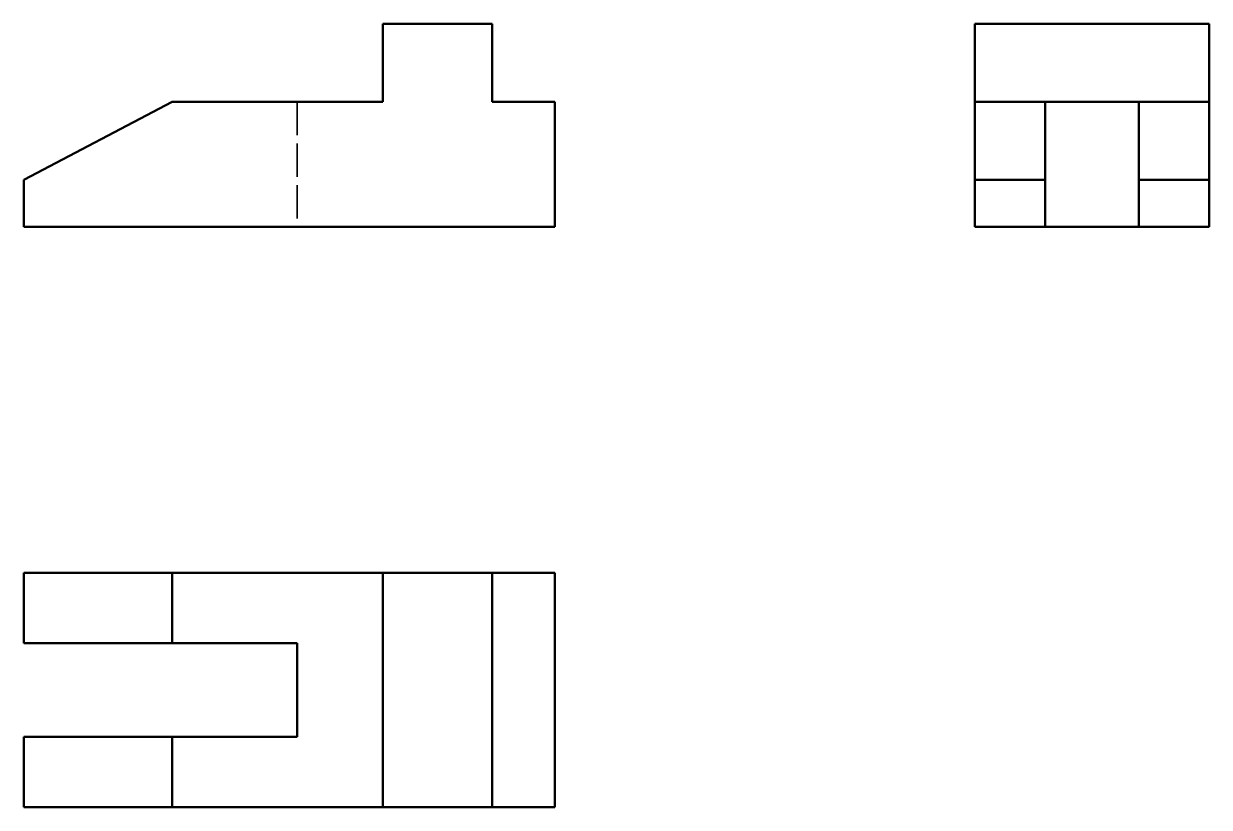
# Model space of a CAD drawing. Header units: millimetres. Extents: x 64 to 216, y 49 to 149.
import ezdxf

# ---------------------------------------------------------------- set-up
doc = ezdxf.new("R2010")
doc.units = ezdxf.units.MM
doc.linetypes.add('DASHED', pattern=[0.2068, 0.1655, -0.0413])
doc.layers.add('Oculto (ISO)', color=7, linetype='DASHED', lineweight=35)
doc.layers.add('Visible (ISO)', color=7, linetype='Continuous', lineweight=50)

msp = doc.modelspace()

# ---------------------------------------------------------------- linework, layer by layer
at = {"layer": 'Oculto (ISO)', "ltscale": 25.789812}
msp.add_line((98.71, 139.26), (98.71, 123.26), dxfattribs=at)
at = {"layer": 'Visible (ISO)'}
for p, q in [((109.71, 149.26), (109.71, 139.26)), ((123.71, 149.26), (109.71, 149.26)), ((123.71, 139.26), (123.71, 149.26)), ((185.51, 139.26), (185.51, 149.26)), ((185.51, 149.26), (215.51, 149.26)), ((215.51, 149.26), (215.51, 139.26)), ((82.71, 139.26), (63.71, 129.26)), ((109.71, 139.26), (82.71, 139.26)), ((131.71, 139.26), (123.71, 139.26)), ((131.71, 123.26), (131.71, 139.26)), ((185.51, 139.26), (194.51, 139.26)), ((185.51, 129.26), (185.51, 139.26)), ((194.51, 129.26), (194.51, 139.26)), ((194.51, 139.26), (206.51, 139.26)), ((206.51, 139.26), (206.51, 129.26)), ((206.51, 139.26), (215.51, 139.26)), ((215.51, 139.26), (215.51, 129.26)), ((63.71, 129.26), (63.71, 123.26)), ((185.51, 129.26), (194.51, 129.26)), ((185.51, 123.26), (185.51, 129.26)), ((194.51, 123.26), (194.51, 129.26)), ((206.51, 129.26), (206.51, 123.26)), ((206.51, 129.26), (215.51, 129.26)), ((215.51, 129.26), (215.51, 123.26)), ((63.71, 123.26), (131.71, 123.26)), ((185.51, 123.26), (194.51, 123.26)), ((206.51, 123.26), (194.51, 123.26)), ((206.51, 123.26), (215.51, 123.26)), ((63.71, 78.98), (82.71, 78.98)), ((63.71, 78.98), (63.71, 69.98)), ((82.71, 78.98), (109.71, 78.98)), ((82.71, 78.98), (82.71, 69.98)), ((109.71, 78.98), (123.71, 78.98)), ((109.71, 78.98), (109.71, 48.98)), ((123.71, 78.98), (131.71, 78.98)), ((123.71, 78.98), (123.71, 48.98)), ((131.71, 78.98), (131.71, 48.98)), ((63.71, 69.98), (82.71, 69.98)), ((82.71, 69.98), (98.71, 69.98)), ((98.71, 69.98), (98.71, 57.98)), ((82.71, 57.98), (63.71, 57.98)), ((63.71, 57.98), (63.71, 48.98)), ((98.71, 57.98), (82.71, 57.98)), ((82.71, 57.98), (82.71, 48.98)), ((82.71, 48.98), (63.71, 48.98)), ((109.71, 48.98), (82.71, 48.98)), ((123.71, 48.98), (109.71, 48.98)), ((131.71, 48.98), (123.71, 48.98))]:
    msp.add_line(p, q, dxfattribs=at)

doc.saveas('drawing.dxf')
